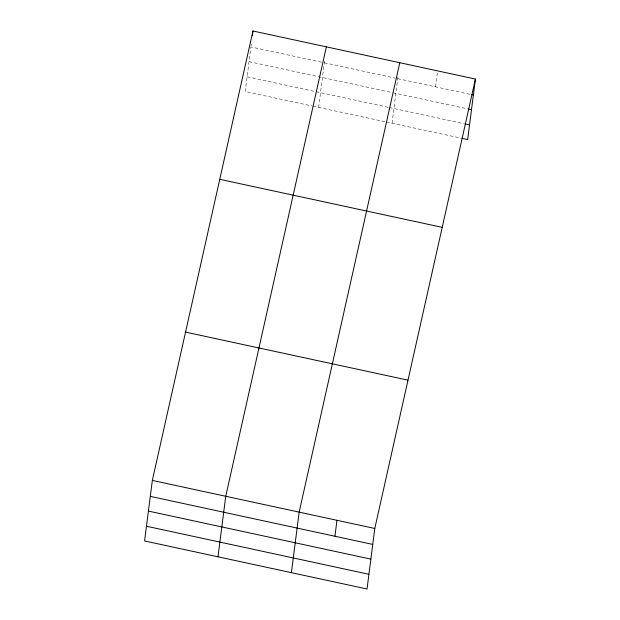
<?xml version="1.0" encoding="UTF-8"?>
<svg xmlns="http://www.w3.org/2000/svg" width="620" height="620" viewBox="0 0 620 620"><rect width="100%" height="100%" fill="white"/><g stroke="black" fill="none" stroke-linecap="round" stroke-linejoin="round"><path stroke-width="0.46" stroke-dasharray="3.1 2.33" d="M251.046 46.004L251.286 44.129M318.618 107.384L324.81 59.047M392.026 123.241L397.978 76.779M435.558 86.823L437.596 70.882M321.509 62.194L250.922 46.95L245.21 91.528L312.031 105.958M324.33 62.798L394.917 78.05M397.738 78.655L470.534 94.38M249.038 61.659L392.088 92.558M393.034 92.76L467.705 108.888M247.093 76.818L388.267 107.307M389.205 107.508L463.876 123.636M312.976 106.167L385.438 121.815M386.384 122.024L461.048 138.144"/><path stroke-width="0.93" d="M152.342 480.423L144.584 540.95L367.032 589L374.79 528.472L475.416 79.05L252.968 31L152.342 480.423L374.79 528.472M252.363 35.689L252.968 31M217.992 556.807L225.75 496.279L326.376 46.857M291.4 572.663L299.158 512.136L399.784 62.713M334.932 536.246L336.97 520.304M475.416 79.05L467.658 139.577L461.993 138.353M471.479 94.589L473.37 94.992M468.65 109.097L471.487 109.709M464.822 123.845L469.549 124.868M219.759 179.312L442.207 227.362M185.543 332.111L407.999 380.161M150.296 496.372L372.744 544.414M148.412 511.082L370.861 559.132M146.467 526.24L368.916 574.29"/></g></svg>
